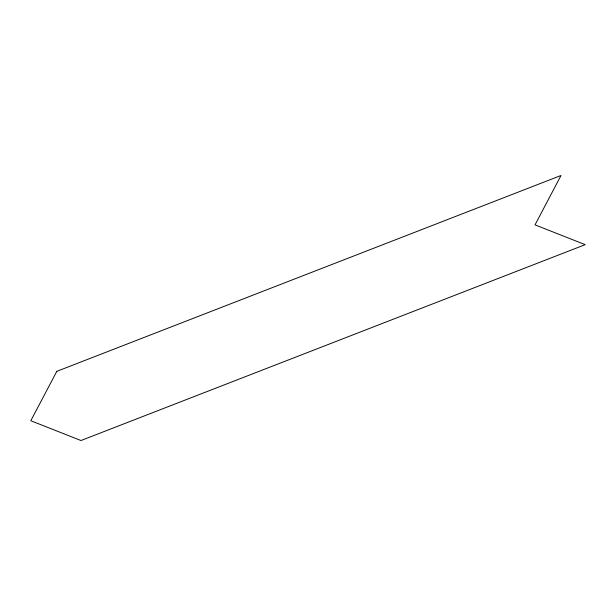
<?xml version="1.0" encoding="UTF-8"?>
<svg xmlns="http://www.w3.org/2000/svg" width="616" height="616" viewBox="0 0 616 616"><rect width="100%" height="100%" fill="white"/><g stroke="black" fill="none" stroke-linecap="round" stroke-linejoin="round"><path stroke-width="0.92" d="M56.811 371.348L30.8 420.736L80.981 440.525L585.2 244.652L535.019 224.863L561.022 175.475L56.811 371.348"/></g></svg>
